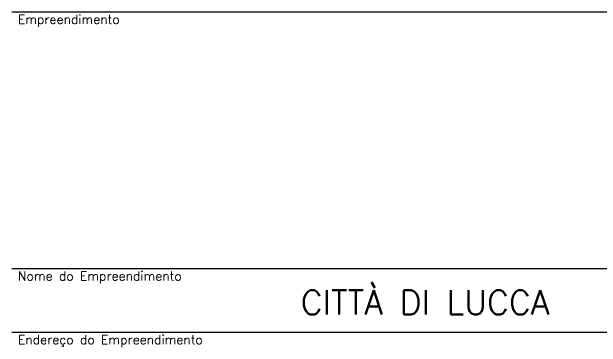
# Model space of a CAD drawing. Extents: x -9640 to 3028, y -572 to 5735.
# Drawn here: x 1715 to 2444, y 131 to 546 of the extents above; entities that cross this region are included whole.
import ezdxf

# ---------------------------------------------------------------- set-up
doc = ezdxf.new("R2010")
doc.units = 0
doc.header["$LTSCALE"] = 100
doc.header["$MEASUREMENT"] = 0
doc.layers.get('0').update_dxf_attribs({"color": 245, "linetype": 'CONTINUOUS'})
doc.layers.add('TEX1', color=7, linetype='CONTINUOUS')
doc.layers.add('TEX2', color=7, linetype='CONTINUOUS')
doc.styles.get("Standard").update_dxf_attribs({"font": 'ROMANS.SHX'})

msp = doc.modelspace()

# ---------------------------------------------------------------- linework, layer by layer
for p, q in [((1715.424399, 546.159286), (2877.924399, 546.159286)), ((1715.424399, 228.909286), (2877.924399, 228.909286)), ((1715.424399, 150.159286), (2877.924399, 150.159286))]:
    msp.add_line(p, q)

# ---------------------------------------------------------------- texts
at = {"layer": 'TEX1'}
for s, p in [('Empreendimento', (1722.924399, 531.159286)), ('Nome do Empreendimento', (1722.924399, 213.909286)), ('Endereço do Empreendimento', (1722.924399, 135.159286))]:
    msp.add_text(s, height=11.25, dxfattribs=at).set_placement(p)
at = {"layer": 'TEX2'}
msp.add_text('CITTÀ DI LUCCA', height=30, dxfattribs=at).set_placement((2072.508412, 171.863732))

doc.saveas('drawing.dxf')
